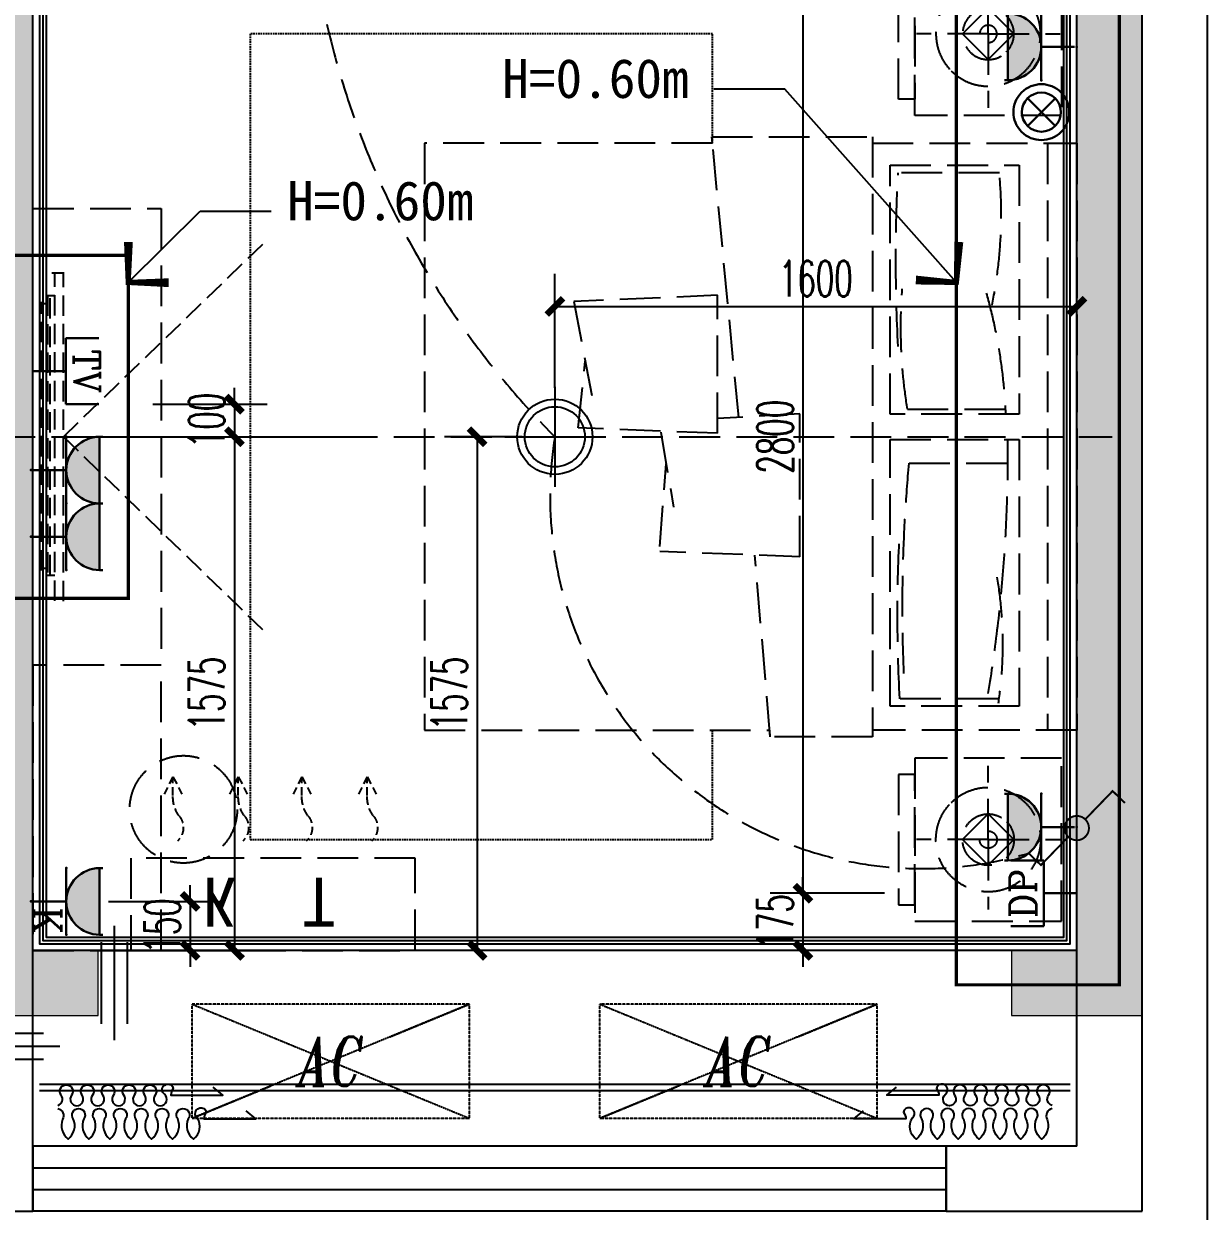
# Model space of a CAD drawing. Extents: x 184967 to 628822, y -100826 to 121332.
# Drawn here: x 402677 to 406306, y 34374 to 38015 of the extents above; entities that cross this region are included whole.
import ezdxf
from ezdxf.enums import TextEntityAlignment as Align

# ---------------------------------------------------------------- set-up
doc = ezdxf.new("R2010")
doc.units = 0
doc.header["$MEASUREMENT"] = 0
for name, pattern in [('__DASH', [0.35, 0.25, -0.1]), ('DASH', [0.35, 0.25, -0.1]), ('DASHED2', [0.375, 0.25, -0.125]), ('HIDDEN', [0.375, 0.25, -0.125])]:
    doc.linetypes.add(name, pattern=pattern)
for name, color, linetype in [('0-活动家具', 55, 'Continuous'), ('E-空调', 51, 'Continuous'), ('E02-灯具开关连线', 6, 'Continuous'), ('KT', 8, 'DASH'), ('T-灯具尺寸', 55, 'Continuous'), ('T01-窗帘', 250, 'Continuous'), ('T03-天花造型', 30, 'Continuous'), ('T05-天花灯具', 51, 'Continuous'), ('WALL', 145, 'Continuous'), ('WINDOW', 141, 'Continuous'), ('栏杆', 4, 'Continuous'), ('看线', 67, 'Continuous')]:
    doc.layers.add(name, color=color, linetype=linetype)
for name, color, linetype, lineweight in [('4#6#-col-2F~31F$0$COLU', 7, 'Continuous', 0), ('4#6#-col-2F~31F$0$COLU_HATCH', 251, 'Continuous', 0), ('E-插座', 60, 'Continuous', 30)]:
    doc.layers.add(name, color=color, linetype=linetype, lineweight=lineweight)
doc.styles.add('_TCH_LABEL', font='COMPLEX', dxfattribs={"bigfont": 'GBCBIG'})
doc.styles.add('ENGLISH', font='italict.shx')
doc.styles.get("Standard").update_dxf_attribs({"font": 'gbenor.shx', "bigfont": 'gbcbig.shx'})
doc.styles.add('尺寸标注', font='txt.shx', dxfattribs={"width": 0.6, "height": 110})
doc.styles.add('文字标注', font='')
doc.styles.get('文字标注').set_extended_font_data('SimSun')
doc.dimstyles.new('1-50', dxfattribs={"dimscale": 50, "dimtxt": 110, "dimasz": 1, "dimexe": 2, "dimexo": 2, "dimgap": 0.6, "dimtad": 1, "dimdec": 0, "dimrnd": 5, "dimtxsty": '尺寸标注', "dimblk": 'ARCHTICK', "dimcen": 2.5, "dimclrd": 251, "dimclre": 251, "dimclrt": 50, "dimadec": 0, "dimazin": 0, "dimtfac": 1, "dimtdec": 0, "dimtix": 1, "dimtmove": 2, "dimatfit": 3, "dimldrblk": 'DOT', "dimfxl": 1, "dimarcsym": 0})
doc.dimstyles.new('标注', dxfattribs={"dimtxt": 2.5, "dimasz": 1.5, "dimexe": 1.25, "dimexo": 0.625, "dimgap": 0, "dimtad": 1, "dimdsep": 46, "dimtxsty": 'Standard', "dimblk": 'z', "dimcen": 2.5, "dimadec": 0, "dimazin": 0, "dimtm": 1e-09, "dimtfac": 1, "dimtmove": 0, "dimatfit": 3, "dimldrblk": 'z', "dimfxl": 1, "dimarcsym": 0})

# ---------------------------------------------------------------- blocks, each defined once
blk = doc.blocks.new('*U924')
for p, q in [((16.70844027408748, 110.2408512766483), (16.70844165011658, 211.224677003936)), ((218.6760931046883, 211.2246742518778), (218.6760917286592, 110.2408485245901)), ((218.6760917286592, 110.2408485245901), (16.70844027408748, 110.2408512766483)), ((117.6922660013734, 110.2408499006192), (117.6922660013734, 9.45879005916504))]:
    blk.add_line(p, q)
at = {"style": '_TCH_LABEL', "flags": 8}
blk.add_attdef('TP', text='', height=80.78706058183002, rotation=359.9999992192744, dxfattribs=at).set_placement((117.6922673774025, 174.4781518041723), align=Align.MIDDLE_CENTER)
blk = doc.blocks.new('A$C25447542')
for p, q in [((63.63784464931814, 190.9134949857171), (190.9135018964662, 63.63783773857176)), ((190.9135018964662, 190.9134949857171), (63.63784464931814, 63.63783773857176))]:
    blk.add_line(p, q)
at = {"extrusion": (0, 0, -1)}
for major_axis, ratio, start_param, end_param in [((89.99748031943273, 89.99748031943273), 0.9999999999999596, 3.926990816987262, 10.21017612416685), ((62.9982362236019, 62.99823622360191), 0.9999999999999752, 3.926990816987254, 10.21017612416684)]:
    blk.add_ellipse((127.2756732728885, 127.2756663621444), major_axis=major_axis, ratio=ratio, start_param=start_param, end_param=end_param, dxfattribs=at)
at = {"text_generation_flag": 4, "flags": 9}
blk.add_attdef('A', (127.2756732728885, 127.2756663621444), '', height=0.005091026290433502, rotation=180, dxfattribs=at)
blk = doc.blocks.new('*U913')
h = blk.add_hatch(color=256)
edge = h.paths.add_edge_path()
edge.add_ellipse((117.692261023738, 211.010664521014), major_axis=(72.28993609263809, 72.2899360926381), ratio=0.9999999999998557, start_angle=134.9999999999959, end_angle=224.9996776147957)
edge.add_line((117.6916857887234, 108.7772564773466), (117.6928362587226, 108.7772564773466))
edge.add_ellipse((117.692261023738, 211.010664521014), major_axis=(72.28993609263809, 72.2899360926381), ratio=0.9999999999998557, start_angle=225.000322385196, end_angle=314.9999999999959)
edge.add_line((219.9256690690237, 211.010664521014), (15.45885297845223, 211.010664521014))
for p, q in [((15.45885297687346, 221.2340053252292), (15.45885297687346, 211.010664521014)), ((219.9256690706025, 221.2340053252292), (219.9256690706025, 211.010664521014)), ((219.9256690706025, 211.010664521014), (15.45885297687346, 211.010664521014)), ((15.45885297687346, 108.7772564773466), (219.9256690706025, 108.7772564773466)), ((117.692261023738, 108.7772564773466), (117.692261023738, 6.543848433653466))]:
    blk.add_line(p, q)
at = {"extrusion": (0, 0, -1)}
blk.add_ellipse((117.692261023738, 211.010664521014), major_axis=(72.28993609263809, 72.2899360926381), ratio=0.9999999999998557, start_param=0.7853981633975202, end_param=3.926990816987313, dxfattribs=at)
for p in [(15.45885297687346, 108.7772564773466), (219.9256690706025, 108.7772564773466), (117.692261023738, 0.0002235690571978921)]:
    blk.add_point(p)
at = {"style": '_TCH_LABEL', "text_generation_flag": 4}
blk.add_text('P', height=0.004089336318310933, dxfattribs=at).set_placement((117.6802636327775, 0.004073607324016848))
at = {"style": '_TCH_LABEL'}
blk.add_attdef('B', text='', height=84.06593068615378, dxfattribs=at).set_placement((174.5899560559046, 51.23559392852962), align=Align.MIDDLE)
blk = doc.blocks.new('_ArchTick')
at = {"color": 0, "linetype": 'ByBlock', "const_width": 0.4}
blk.add_lwpolyline([(-0.5, -0.5), (0.5, 0.5)], dxfattribs=at)
blk = doc.blocks.new('*D925')
at = {"layer": 'Defpoints', "color": 0, "transparency": 16777216}
for p in [(402705.5467530283, 36848.73281132014), (402705.5027593533, 36748.7328126659), (403323.1154041725, 36748.7328126659)]:
    blk.add_point(p, dxfattribs=at)
at = {"layer": 'E-插座', "color": 251, "lineweight": -2, "transparency": 16777216}
for p, q in [((403323.1154041725, 36848.73281132014), (403323.1154041725, 36898.73281132014)), ((403073.1154041725, 36848.73281132014), (403423.1154041725, 36848.73281132014)), ((403323.1154041725, 36848.73281132014), (403323.1154041725, 36748.7328126659)), ((403073.1154041725, 36748.7328126659), (403423.1154041725, 36748.7328126659)), ((403323.1154041725, 36748.7328126659), (403323.1154041725, 36698.7328126659))]:
    blk.add_line(p, q, dxfattribs=at)
at = {"layer": 'E-插座', "color": 251, "lineweight": -2, "transparency": 16777216, "xscale": 50, "yscale": 50, "zscale": 50}
for p, rotation in [((403323.1154041725, 36848.73281132014), 270), ((403323.1154041725, 36748.7328126659), 90)]:
    blk.add_blockref('_ArchTick', p, dxfattribs=dict(at, rotation=rotation))
at = {"layer": 'E-插座', "color": 50, "transparency": 16777216, "insert": (403238.1154041723, 36798.73281199291), "char_height": 110, "attachment_point": 5, "rotation": 90, "style": '尺寸标注'}
blk.add_mtext('100', dxfattribs=at)
blk = doc.blocks.new('_Dot')
at = {"color": 0, "linetype": 'ByBlock', "lineweight": -2}
blk.add_line((-0.5, 0), (-1, 0), dxfattribs=at)
at = {"color": 0, "linetype": 'ByBlock', "const_width": 0.5}
blk.add_lwpolyline([(-0.25, 0, 1), (0.25, 0, 1)], format="xyb", close=True, dxfattribs=at)
blk = doc.blocks.new('*D926')
at = {"layer": 'Defpoints', "color": 0, "transparency": 16777216}
for p in [(405905.5467530283, 38148.73281132014), (405066.0809935305, 35348.73281132014), (405905.5467530283, 35348.73281132014)]:
    blk.add_point(p, dxfattribs=at)
at = {"layer": 'E-插座', "color": 251, "lineweight": -2, "transparency": 16777216}
for p, q in [((405316.0809935305, 38148.73281132014), (404966.0809935305, 38148.73281132014)), ((405066.0809935305, 38148.73281132014), (405066.0809935305, 35348.73281132014)), ((405316.0809935305, 35348.73281132014), (404966.0809935305, 35348.73281132014))]:
    blk.add_line(p, q, dxfattribs=at)
at = {"layer": 'E-插座', "color": 251, "lineweight": -2, "transparency": 16777216, "xscale": 50, "yscale": 50, "zscale": 50}
for p, rotation in [((405066.0809935305, 38148.73281132014), 90), ((405066.0809935305, 35348.73281132014), 270)]:
    blk.add_blockref('_ArchTick', p, dxfattribs=dict(at, rotation=rotation))
at = {"layer": 'E-插座', "color": 50, "transparency": 16777216, "insert": (404981.0809935304, 36748.73281132002), "char_height": 110, "attachment_point": 5, "rotation": 90, "style": '尺寸标注'}
blk.add_mtext('2800', dxfattribs=at)
blk = doc.blocks.new('*D927')
at = {"layer": 'Defpoints', "color": 0, "transparency": 16777216}
for p in [(402705.5027593533, 36748.7328126659), (402705.5468539292, 35173.73280332836), (403323.1154041725, 35173.73280332836)]:
    blk.add_point(p, dxfattribs=at)
at = {"layer": 'E-插座', "color": 251, "lineweight": -2, "transparency": 16777216}
for p, q in [((403073.1154041725, 36748.7328126659), (403423.1154041725, 36748.7328126659)), ((403323.1154041725, 36748.7328126659), (403323.1154041725, 35173.73280332836)), ((403073.1154041725, 35173.73280332836), (403423.1154041725, 35173.73280332836))]:
    blk.add_line(p, q, dxfattribs=at)
at = {"layer": 'E-插座', "color": 251, "lineweight": -2, "transparency": 16777216, "xscale": 50, "yscale": 50, "zscale": 50}
for p, rotation in [((403323.1154041725, 36748.7328126659), 90), ((403323.1154041725, 35173.73280332836), 270)]:
    blk.add_blockref('_ArchTick', p, dxfattribs=dict(at, rotation=rotation))
at = {"layer": 'E-插座', "color": 50, "transparency": 16777216, "insert": (403238.1154041723, 35961.23280799701), "char_height": 110, "attachment_point": 5, "rotation": 90, "style": '尺寸标注'}
blk.add_mtext('1575', dxfattribs=at)
blk = doc.blocks.new('*D928')
at = {"layer": 'Defpoints', "color": 0, "transparency": 16777216}
for p in [(402705.5468539292, 35323.73280318124), (402705.5467422031, 35173.73280447218), (403187.161569091, 35173.73280447218)]:
    blk.add_point(p, dxfattribs=at)
at = {"layer": 'E-插座', "color": 251, "lineweight": -2, "transparency": 16777216}
for p, q in [((403187.161569091, 35323.73280318124), (403187.161569091, 35373.73280318124)), ((402937.161569091, 35323.73280318124), (403287.161569091, 35323.73280318124)), ((403187.161569091, 35323.73280318124), (403187.161569091, 35173.73280447218)), ((402937.161569091, 35173.73280447218), (403287.161569091, 35173.73280447218)), ((403187.161569091, 35173.73280447218), (403187.161569091, 35123.73280447218))]:
    blk.add_line(p, q, dxfattribs=at)
at = {"layer": 'E-插座', "color": 251, "lineweight": -2, "transparency": 16777216, "xscale": 50, "yscale": 50, "zscale": 50}
for p, rotation in [((403187.161569091, 35323.73280318124), 270), ((403187.161569091, 35173.73280447218), 90)]:
    blk.add_blockref('_ArchTick', p, dxfattribs=dict(at, rotation=rotation))
at = {"layer": 'E-插座', "color": 50, "transparency": 16777216, "insert": (403102.1615690909, 35248.73280382659), "char_height": 110, "attachment_point": 5, "rotation": 90, "style": '尺寸标注'}
blk.add_mtext('150', dxfattribs=at)
blk = doc.blocks.new('*D929')
at = {"layer": 'Defpoints', "color": 0, "transparency": 16777216}
for p in [(405905.5467530283, 35348.73281132014), (405066.0809935305, 35173.73280329925), (405905.5468538177, 35173.73280329925)]:
    blk.add_point(p, dxfattribs=at)
at = {"layer": 'E-插座', "color": 251, "lineweight": -2, "transparency": 16777216}
for p, q in [((405066.0809935305, 35348.73281132014), (405066.0809935305, 35398.73281132014)), ((405316.0809935305, 35348.73281132014), (404966.0809935305, 35348.73281132014)), ((405066.0809935305, 35348.73281132014), (405066.0809935305, 35173.73280329925)), ((405316.0809935305, 35173.73280329925), (404966.0809935305, 35173.73280329925)), ((405066.0809935305, 35173.73280329925), (405066.0809935305, 35123.73280329925))]:
    blk.add_line(p, q, dxfattribs=at)
at = {"layer": 'E-插座', "color": 251, "lineweight": -2, "transparency": 16777216, "xscale": 50, "yscale": 50, "zscale": 50}
for p, rotation in [((405066.0809935305, 35348.73281132014), 270), ((405066.0809935305, 35173.73280329925), 90)]:
    blk.add_blockref('_ArchTick', p, dxfattribs=dict(at, rotation=rotation))
at = {"layer": 'E-插座', "color": 50, "transparency": 16777216, "insert": (404981.0809935304, 35261.23280730958), "char_height": 110, "attachment_point": 5, "rotation": 90, "style": '尺寸标注'}
blk.add_mtext('175', dxfattribs=at)
blk = doc.blocks.new('z')
blk.add_line((0, 0), (-1, -1.0232e-12))
blk.add_lwpolyline([(-1.171243120491743, 1.173285600293843, 0.36, 0.21, 0), (0, 0, 0.21, 0.36, 0), (-1.17124312049778, -1.173285600307485, 0.36, 0.36, 0)], format="xyseb")
blk = doc.blocks.new('xidingdeng')
for p, q in [((0, 3.333333333332121), (0, -3.333333333332121)), ((-3.333333333321207, 0), (3.333333333335759, 0))]:
    blk.add_line(p, q)
blk.add_circle((0, 0), 2.499999999999503)
at = {"color": 8}
blk.add_circle((0, 0), 1.999999999999602, dxfattribs=at)
blk = doc.blocks.new('*D1002')
at = {"layer": 'Defpoints', "color": 0, "linetype": 'ByBlock', "transparency": 16777216}
for p in [(404305.5467513484, 36748.73282611994), (404067.0000000005, 35173.73281811575), (404305.5468538735, 35173.73281811575)]:
    blk.add_point(p, dxfattribs=at)
at = {"layer": 'T-灯具尺寸', "color": 251, "lineweight": -2, "transparency": 16777216}
for p, q in [((404205.5467513484, 36748.73282611994), (403967.0000000005, 36748.73282611994)), ((404067.0000000005, 36748.73282611994), (404067.0000000005, 35173.73281811575)), ((404205.5468538735, 35173.73281811575), (403967.0000000005, 35173.73281811575))]:
    blk.add_line(p, q, dxfattribs=at)
at = {"layer": 'T-灯具尺寸', "color": 251, "linetype": 'ByBlock', "lineweight": -2, "transparency": 16777216, "xscale": 50, "yscale": 50, "zscale": 50}
for p, rotation in [((404067.0000000005, 36748.73282611994), 90), ((404067.0000000005, 35173.73281811575), 270)]:
    blk.add_blockref('_ArchTick', p, dxfattribs=dict(at, rotation=rotation))
at = {"layer": 'T-灯具尺寸', "color": 50, "linetype": 'ByBlock', "transparency": 16777216, "insert": (403982.0000000003, 35961.23282211772), "char_height": 110, "attachment_point": 5, "rotation": 90, "style": '尺寸标注'}
blk.add_mtext('1575', dxfattribs=at)
blk = doc.blocks.new('*D1003')
at = {"layer": 'Defpoints', "color": 0, "linetype": 'ByBlock', "transparency": 16777216}
for p in [(405905.5467530281, 37148.50001480195), (404305.5467513481, 36748.73282611992), (405905.5467530281, 36748.73282611992)]:
    blk.add_point(p, dxfattribs=at)
at = {"layer": 'T-灯具尺寸', "color": 251, "lineweight": -2, "transparency": 16777216}
for p, q in [((404305.5467513481, 36898.50001480195), (404305.5467513481, 37248.50001480195)), ((405905.5467530281, 36898.50001480195), (405905.5467530281, 37248.50001480195)), ((404305.5467513481, 37148.50001480195), (405905.5467530281, 37148.50001480195))]:
    blk.add_line(p, q, dxfattribs=at)
at = {"layer": 'T-灯具尺寸', "color": 251, "linetype": 'ByBlock', "lineweight": -2, "transparency": 16777216, "xscale": 50, "yscale": 50, "zscale": 50, "rotation": 180}
blk.add_blockref('_ArchTick', (404305.5467513481, 37148.50001480195), dxfattribs=at)
at = {"layer": 'T-灯具尺寸', "color": 251, "linetype": 'ByBlock', "lineweight": -2, "transparency": 16777216, "xscale": 50, "yscale": 50, "zscale": 50}
blk.add_blockref('_ArchTick', (405905.5467530281, 37148.50001480195), dxfattribs=at)
at = {"layer": 'T-灯具尺寸', "color": 50, "linetype": 'ByBlock', "transparency": 16777216, "insert": (405105.5467521881, 37233.50001480195), "char_height": 110, "attachment_point": 5, "style": '尺寸标注'}
blk.add_mtext('1600', dxfattribs=at)
blk = doc.blocks.new('*U1032')
h = blk.add_hatch(color=256)
edge = h.paths.add_edge_path()
edge.add_arc((1.893146097200626e-09, 1.594690188715465e-10), 62.10000000139564, 277.7801141930258, 322.780114192908, ccw=False)
edge.add_arc((2.025406582504623e-09, 3.335902521108352e-10), 62.10000000149572, 232.7801141928878, 277.7801141928833, ccw=False)
edge.add_arc((1.919598177152962e-09, 1.94293242996072e-10), 62.1000000013083, 187.7801141928693, 232.7801141928881, ccw=False)
edge.add_arc((1.876276261434341e-09, 1.351334083626938e-10), 62.10000000121783, 142.7801141928075, 187.7801141928265, ccw=False)
edge.add_arc((1.972502337057634e-09, 2.639416912451243e-10), 62.10000000122108, 97.7801141928835, 142.7801141929484, ccw=False)
edge.add_arc((1.849824181482005e-09, 1.003091842381676e-10), 62.10000000138753, 412.78011419272667, 457.7801141927552, ccw=False)
edge.add_arc((2.087893072137665e-09, 4.137274265922202e-10), 62.10000000108983, 367.780114192727, 412.78011419272707, ccw=False)
edge.add_arc((1.655631991361503e-09, 2.316632865753722e-10), 62.1000000015266, 322.7801141929885, 367.78011419288316, ccw=False)
at = {"const_width": 9.936000000213985}
for points in [[(-8.406582733720866, 61.52836229656781), (-35.66610994524174, 261.04273329162), (51.34813448534288, 272.9314366065793)], [(8.406582733623027, -61.52836229683269), (35.66610994496182, -261.0427332917482), (-51.34813448544979, -272.9314366068581)]]:
    blk.add_lwpolyline(points, dxfattribs=at)
blk.add_lwpolyline([(49.45147387275293, -37.56277055794835, -0.1989123673796352), (8.406582733626637, -61.52836229683221, -0.1989123673796269), (-37.56277055783355, -49.45147387290797, -0.1989123673796338), (-61.52836229664108, -8.406582733749227, -0.1989123673796519), (-49.45147387289983, 37.56277055761251, -0.1989123673796731), (-8.406582733720866, 61.52836229656781, -0.1989123673796564), (37.56277055773151, 49.45147387263336, -0.1989123673796721), (61.52836229653572, 8.406582733472296, -0.198912367379654)], format="xyb", close=True, dxfattribs=at)
blk = doc.blocks.new('A$C66E365A4')
at = {"layer": '栏杆'}
for p, q in [((0, 0), (0, -350)), ((-40, -50), (-40, -300)), ((40, -50), (40, -300))]:
    blk.add_line(p, q, dxfattribs=at)
blk = doc.blocks.new('awrtt')
at = {"layer": 'KT', "linetype": 'DASH'}
for p, q in [((195123.3395661743, -20712.86994888837), (194273.3395661745, -20712.86994888837)), ((194273.3395661743, -20712.86994888837), (194516.1967090313, -20812.86994888837)), ((195123.3395661743, -20712.86994888837), (194273.3395661745, -21062.86994888837)), ((194273.3395661745, -21062.86994888837), (194273.3395661745, -20712.86994888837)), ((194273.3395661745, -20712.86994888837), (195123.3395661743, -21062.86994888837)), ((194880.482423317, -20812.86994888837), (195123.3395661743, -20712.86994888837)), ((195123.3395661743, -21062.86994888837), (195123.3395661743, -20712.86994888837)), ((195123.3395661743, -21062.86994888837), (195123.3395661743, -20712.86994888837)), ((194273.3395661743, -21062.86994888837), (194516.1967090313, -20962.86994888837)), ((194880.482423317, -20962.86994888837), (195123.3395661743, -21062.86994888837)), ((194273.3395661745, -21062.86994888837), (195123.3395661743, -21062.86994888837))]:
    blk.add_line(p, q, dxfattribs=at)
at = {"layer": 'KT', "linetype": 'DASH', "style": 'ENGLISH', "width": 0.75}
blk.add_text('AC', height=150, dxfattribs=at).set_placement((194698.3395661743, -20887.86994888837), align=Align.MIDDLE_CENTER)
blk = doc.blocks.new('$WINLIB2D$00000001')
at = {"color": 0}
for points in [[(-0.4999999999999964, 0.5000000000000142), (-0.4999999999999964, -0.4999999999999858)], [(-0.4999999999999964, 0.5000000000000142), (0.5000000000000036, 0.5000000000000142)], [(0.5000000000000036, -0.4999999999999858), (0.5000000000000036, 0.5000000000000142)], [(0.5000000000000036, 0.1666666666666714), (-0.4999999999999964, 0.1666666666666714)], [(0.5000000000000036, -0.1666666666666572), (-0.4999999999999964, -0.1666666666666572)], [(-0.4999999999999964, -0.4999999999999858), (0.5000000000000036, -0.4999999999999858)]]:
    blk.add_lwpolyline(points, dxfattribs=at)
blk = doc.blocks.new('1800床')
at = {"color": 250, "linetype": 'DASH', "ltscale": 500}
for p, q in [((1601699.023498423, -1552105.778183183), (1599899.023498423, -1552105.778183183)), ((1599973.172093633, -1552192.296154067), (1599973.172093633, -1552587.833782835)), ((1600790.69496429, -1552192.296154067), (1599973.172093633, -1552192.296154068)), ((1600790.69496429, -1552587.833782835), (1600790.69496429, -1552192.296154067)), ((1600867.869944532, -1552192.296154068), (1600867.869944532, -1552587.833782835)), ((1601632.16712784, -1552192.296154068), (1600867.869944532, -1552192.296154068)), ((1601632.167127841, -1552587.833782835), (1601632.16712784, -1552192.296154068)), ((1600717.898932863, -1552529.731027109), (1600717.898932863, -1552228.593398341)), ((1600884.037264641, -1552534.875753892), (1600884.037264641, -1552233.738125124)), ((1599995.606000957, -1552257.112203256), (1599995.606000957, -1552558.249832024)), ((1601608.575628846, -1552252.935998944), (1601608.575628846, -1552563.394558807)), ((1599973.172093633, -1552587.833782835), (1600790.69496429, -1552587.833782835)), ((1600867.869944532, -1552587.833782835), (1601632.167127841, -1552587.833782835)), ((1600431.229438495, -1552864.690195811), (1600447.317318365, -1553294.110651535)), ((1600431.229438495, -1552864.690195811), (1600869.341207649, -1552864.690195811)), ((1600869.341207649, -1552864.690195811), (1600854.870709494, -1553116.781820645)), ((1600809.940505482, -1553116.781820645), (1600826.028385352, -1553544.663438799)), ((1600809.940505482, -1553116.781820645), (1601232.8356314, -1553116.781820645)), ((1601232.8356314, -1553116.781820645), (1601213.635631399, -1553557.463438799)), ((1600813.155130689, -1553291.178022982), (1600583.176342105, -1553251.710651536)), ((1600462.317318365, -1553294.110651535), (1600716.37980954, -1553274.570110704)), ((1600826.028385352, -1553544.663438799), (1601030.816255014, -1553522.472537166)), ((1601213.635631399, -1553557.463438799), (1600925.228385352, -1553502.263438799))]:
    blk.add_line(p, q, dxfattribs=at)
at = {"linetype": 'DASH', "ltscale": 500}
for points in [[(1601699.023498423, -1552642.246682269), (1601699.023498423, -1552015.778183228), (1599899.023498423, -1552015.778183228), (1599899.023498423, -1552642.246682269)], [(1601699.040905603, -1553132.801780339), (1601719.023498423, -1553134.724663985), (1601719.023498423, -1552642.246682269), (1599879.023498423, -1552642.246682269), (1599879.023498423, -1552955.244632602)], [(1599879.023498423, -1552955.244632601), (1599899.097818458, -1552956.954584058)], [(1601699.023498423, -1553132.982675633), (1601699.023498423, -1554015.778183126), (1599899.023498423, -1554015.778183126), (1599899.023498423, -1552957.827079096)]]:
    blk.add_lwpolyline(points, dxfattribs=at)
at = {"color": 250, "linetype": 'DASH', "ltscale": 500}
for points in [[(1599879.023498423, -1552955.244632601), (1600436.400707712, -1553002.722602931)], [(1600858.59347422, -1553051.927259414), (1601700.920768178, -1553132.982675633)]]:
    blk.add_lwpolyline(points, dxfattribs=at)
for centre, major_axis, ratio, start_param, end_param in [((1600160.462824428, -1553779.60434945), (14.30752891957058, 1536.376261962341), 0.8858625188543753, -0.1430410313598309, 0.1430410313608654), ((1600486.531051473, -1553758.644732962), (2603.026907746707, 228.024635260507), 0.5815163843962807, 1.402934319069131, 1.702967724295704), ((1600834.47028954, -1553639.209317607), (-1481.144356325135, 228.78678593706), 0.9367697489222372, 4.581762006279261, 4.83377155228928), ((1601307.400365208, -1554639.973512351), (-395.1622789138978, -2373.448567451605), 0.7465130552870529, 3.202725770395539, 3.418736498035408), ((1600325.820254172, -1549706.366101999), (3702.328626776002, 90.8998773508385), 0.7676498171989076, 4.625153549654464, 4.799624411114647), ((1601111.326807528, -1551546.420828711), (-1263.393610686159, 54.22322188837312), 0.7971982754177469, 1.424215817619533, 1.717376835970119), ((1600253.283050389, -1550454.147580828), (-3196.372631930398, 1.350458080431607e-10), 0.660427655288434, 1.490093292506157, 1.651499361083764), ((1601342.27536367, -1547879.154930267), (4922.153669271906, 2.826039064734196e-08), 0.9530605046653298, 4.658260164711842, 4.766517796046404)]:
    blk.add_ellipse(centre, major_axis=major_axis, ratio=ratio, start_param=start_param, end_param=end_param, dxfattribs=at)
blk = doc.blocks.new('CTG')
at = {"color": 250, "linetype": 'DASH', "ltscale": 500}
for p, q in [((1599599.023498422, -1552240.778433566), (1599599.023498422, -1552020.182231938)), ((1599599.023498422, -1552162.066947831), (1599520.312012688, -1552240.778433566)), ((1599677.734984157, -1552240.778433566), (1599599.023498422, -1552162.066947831)), ((1599599.023498422, -1552240.778433566), (1599372.339264558, -1552240.778433566)), ((1599520.312012688, -1552240.778433566), (1599599.023498422, -1552319.489919301)), ((1599599.023498422, -1552240.778433566), (1599599.023498422, -1552460.658134645)), ((1599599.023498422, -1552319.489919301), (1599677.734984157, -1552240.778433566)), ((1599599.023498422, -1552240.778433566), (1599812.997915814, -1552240.778433566))]:
    blk.add_line(p, q, dxfattribs=at)
at = {"linetype": 'DASH', "ltscale": 500}
for points in [[(1599849.023498422, -1552465.778433566), (1599849.023498422, -1552015.778433566), (1599349.023498422, -1552015.778433566), (1599349.023498422, -1552465.778433566)], [(1599399.023498422, -1552465.778433566), (1599399.023498422, -1552515.778433566), (1599799.023498422, -1552515.778433566), (1599799.023498422, -1552465.778433566)]]:
    blk.add_lwpolyline(points, close=True, dxfattribs=at)
at = {"color": 250, "linetype": 'DASH', "ltscale": 500}
for major_axis, ratio, start_param, end_param in [((-113.3701593211881, -113.3701593211881), 0.9999999999993581, 3.141592653589664, 9.424777960769251), ((-55.65742532045987, 55.65742532045989), 0.9999999999969932, 4.71238898038482, 10.99557428756441), ((-26.4394873578456, -1.388866266762292), 0.9999999999757856, 4.701327179111829, 10.98451248629141)]:
    blk.add_ellipse((1599599.023498422, -1552240.778433566), major_axis=major_axis, ratio=ratio, start_param=start_param, end_param=end_param, dxfattribs=at)
blk = doc.blocks.new('A$C7A975EA9')
at = {"color": 250, "linetype": '__DASH', "ltscale": 250}
for p, q in [((1073.491103162317, 734.8355941306511), (447.793263396007, 1340.968575337948)), ((1114.20459956727, 1159.674209370023), (1114.20459956727, 301.5443380505093)), ((1122.27080601549, 301.5443380505093), (1122.27080601549, 1159.674209370023)), ((1073.491103162317, 734.8355941306511), (223.3528790518142, 734.8355941306511)), ((1073.491103162317, 734.8355941306511), (447.793263396007, 129.9443396073225))]:
    blk.add_line(p, q, dxfattribs=at)
at = {"linetype": '__DASH', "ltscale": 250}
for p, q in [((1073.491103162333, 1238.767427684023), (1073.491103162302, 230.9037605772788)), ((1065.482377298358, 1232.309274034765), (1109.081524388703, 1232.309274034765)), ((1100.07695503499, 1238.032301218844), (1100.076955034961, 230.9037605772788)), ((1126.565578411275, 1159.674209370023), (1100.07695503499, 1159.674209370023)), ((1122.27080601549, 1139.082809481723), (1147.506634860661, 1139.082809481723)), ((1141.873573352437, 1144.896684701436), (1141.873573352443, 320.9635900520606)), ((1128.183744966156, 301.5443380505093), (1100.076955034961, 301.5443380505093)), ((1122.27080601549, 327.377159283047), (1146.41705636738, 327.377159283047)), ((1070.892864838349, 233.5510007187328), (1109.081524388703, 233.5510007187328))]:
    blk.add_line(p, q, dxfattribs=at)
blk = doc.blocks.new('A$C0EE42455')
at = {"color": 251, "linetype": 'HIDDEN', "ltscale": 100}
for p, q in [((147.264191789669, 652.0607627186691), (120.0874453488796, 598.309093523625)), ((147.264191789669, 652.0607627186691), (174.4409382091835, 598.3090935127984)), ((147.2641917782603, 594.7098103198805), (147.264191789669, 652.0607627186691)), ((347.5784628326364, 652.060762678826), (320.4017163918761, 598.3090934837819)), ((347.5784628212277, 594.7098102800373), (347.5784628326364, 652.060762678826)), ((347.5784628326364, 652.060762678826), (374.7552092521801, 598.3090934729553)), ((542.4852946383471, 652.0607626400597), (515.3085481975577, 598.3090934450156)), ((542.4852946269384, 594.709810241271), (542.4852946383471, 652.0607626400597)), ((542.4852946383471, 652.0607626400597), (569.6620410578616, 598.309093434189)), ((742.75074962707, 652.0607626002165), (715.5740031862806, 598.3090934051725)), ((742.7507496156613, 594.7098102014279), (742.75074962707, 652.0607626002165)), ((742.75074962707, 652.0607626002165), (769.9274960465846, 598.3090933943749))]:
    blk.add_line(p, q, dxfattribs=at)
at = {"linetype": 'DASH', "ltscale": 500}
blk.add_lwpolyline([(1.253149821422994e-05, 402.4567850621825), (872.0000125314982, 402.4567848887527), (872.0000124753278, 119.4567848887527), (1.247521140612662e-05, 119.4567850621825)], close=True, dxfattribs=at)
at = {"color": 251, "linetype": 'HIDDEN', "ltscale": 100}
for centre, radius, start, end in [((48.10442365001654, 590.0937517051352), 99.26715273634173, 324.4056122866276, 2.665293403535049), ((248.4186946930131, 590.0937516652921), 99.26715273634173, 324.4056122866276, 2.665293403535049), ((443.3255264986947, 590.0937516265258), 99.26715273634173, 324.4056122866276, 2.665293403535049), ((643.5909814873012, 590.0937515866826), 99.26715273634173, 324.4056122866276, 2.665293403535049), ((172.4955961538071, 495.9700320264092), 56.81734646199575, 140.2307047756092, 227.1069044172098), ((372.809867196891, 495.970031986566), 56.81734646199575, 140.2307047756092, 227.1069044172098), ((567.7166990024853, 495.9700319477997), 56.81734646199575, 140.2307047756092, 227.1069044172098), ((767.9821539912082, 495.9700319079566), 56.81734646199575, 140.2307047756092, 227.1069044172098)]:
    blk.add_arc(centre, radius, start, end, dxfattribs=at)
at = {"color": 251, "ltscale": 200, "insert": (652.2638040411111, 192.0861962859344), "char_height": 150, "attachment_point": 1, "rotation": 179.99999998860406, "style": '文字标注'}
blk.add_mtext('K  T', dxfattribs=at)

msp = doc.modelspace()

# ---------------------------------------------------------------- hatches: boundary and pattern name
at = {"layer": '4#6#-col-2F~31F$0$COLU_HATCH'}
for points in [[(405905.5467367859, 34973.73280372279), (406105.5467368175, 34973.73280372279), (406105.5467367947, 40973.73280304478), (405905.5467367314, 40973.73280304385), (405905.5467367458, 35173.73280444968), (405705.5468457254, 35173.73280372279), (405705.5468457254, 34973.73280372279)], [(402905.5468457743, 34973.73280398949), (402905.5468457743, 35173.73280306248), (402705.5467503254, 35173.73280318122), (402705.5467373768, 35173.73280318285), (402705.5467496241, 39073.73280314839), (402705.5467368604, 39073.73280314839), (402705.5467496018, 39273.73280310625), (402505.546764862, 39273.73280263966), (402505.5467520963, 39073.73280268459), (402505.5467367123, 39073.73280309438), (402505.5467366927, 35973.73280448577), (402005.5467369609, 35973.73280451674), (402005.5467369577, 35773.73280448274), (402505.5467366927, 35773.73280448461), (402505.5467366927, 34973.73280372185)]]:
    msp.add_hatch(color=252, dxfattribs=at).paths.add_polyline_path(points)

# ---------------------------------------------------------------- linework, layer by layer
at = {"layer": '0-活动家具', "color": 250, "linetype": '__DASH', "ltscale": 500}
msp.add_line((402586.8620230609, 36748.73281132012), (406014.1412972293, 36748.73281132012), dxfattribs=at)
at = {"layer": '0-活动家具', "color": 250, "linetype": 'DASHED2', "ltscale": 20}
msp.add_lwpolyline([(404788.2982616329, 37648.73281131905), (404788.2982616329, 37984.1068308096), (403371.1349794334, 37984.1068308096), (403371.1349794334, 35513.35879182896), (404788.2982616329, 35513.35879182896), (404788.2982616329, 35848.73281131907)], dxfattribs=at)
at = {"layer": '0-活动家具', "linetype": '__DASH', "ltscale": 500}
for points in [[(403098.6631242607, 36048.73280447203), (402705.5027593565, 36048.73280447203), (402705.5027593496, 37448.73282085975), (403098.6631242539, 37448.73282085975)], [(403098.6631242539, 36048.73280447203), (402705.5027593634, 36048.73280447203), (402705.5467422029, 35173.73280447217), (403098.7071070934, 35173.73280447217)]]:
    msp.add_lwpolyline(points, close=True, dxfattribs=at)
msp.add_circle((403166.7927275457, 35606.1721757459), 164.7203467758955, dxfattribs=at)
at = {"layer": '4#6#-col-2F~31F$0$COLU', "color": 6}
for points in [[(405905.5467367859, 34973.73280372279), (406105.5467368175, 34973.73280372279), (406105.5467367947, 40973.73280304478), (405905.5467367314, 40973.73280304385), (405905.5467367458, 35173.73280444968), (405705.5468457254, 35173.73280372279), (405705.5468457254, 34973.73280372279), (405905.5467367458, 34973.73280372279)], [(402705.5467496688, 35173.73280318122), (402705.5467496688, 35273.73280447599), (402705.5467367197, 35273.73280447762), (402705.5467496241, 39073.73280314839), (402705.5467368604, 39073.73280314839), (402705.5467496134, 39273.73280310625), (402505.546764862, 39273.73280263966), (402505.5467520963, 39073.73280268459), (402505.5467367123, 39073.73280309438), (402505.5467366927, 35973.73280448577), (402005.5467369609, 35973.73280451674), (402005.5467369577, 35773.73280448274), (402505.5467366927, 35773.73280448461), (402505.5467366927, 34973.73280372185), (402705.5467367188, 34973.73280449462), (402905.5468457743, 34973.73280449644), (402905.5468457743, 35173.73280449644), (402705.5467496688, 35173.73280318122)], [(402705.5467367188, 34973.73280449462), (402705.5467496688, 34973.73280447599)]]:
    msp.add_lwpolyline(points, dxfattribs=at)
at = {"layer": 'E-插座', "linetype": '__DASH', "ltscale": 250, "const_width": 10}
for points in [[(405536.5, 38291.5), (406036, 38291.5), (406036, 35068), (405536.5, 35068)], [(402997.5, 37305.5), (402628.5, 37305.5), (402628.5, 36253), (402997.5, 36253)]]:
    msp.add_lwpolyline(points, close=True, dxfattribs=at)
at = {"layer": 'E02-灯具开关连线', "color": 6, "linetype": 'DASH', "ltscale": 500}
for centre, radius, start, end in [((406180.6418808606, 38610.97542184094), 2642.712496714146, 155.1041306701613, 224.8029636621822), ((405432.1172143926, 36565.66168764888), 1141.348342578214, 170.7699448592141, 286.5776944422589)]:
    msp.add_arc(centre, radius, start, end, dxfattribs=at)
at = {"layer": 'T01-窗帘', "flags": 128}
for points in [[(402781.2332389458, 34698.16668753841, 0.5290811112533799), (402791.9423074027, 34729.45414572774, -0.6180339887498753), (402807.9423074027, 34761.45414572774, -0.618033988749944), (402823.9423074027, 34729.45414572774, 0.6180339887498556), (402839.9423074027, 34697.45414572774, 0.6180339887498851), (402855.9423074027, 34729.45414572774, -0.6180339887499096), (402871.9423074027, 34761.45414572774, -0.6180339887499096), (402887.9423074027, 34729.45414572774, 0.6180339887498851), (402903.9423074027, 34697.45414572774, 0.6180339887498556), (402919.9423074027, 34729.45414572774, -0.618033988749944), (402935.9423074027, 34761.45414572774, -0.6180339887498753), (402951.9423074027, 34729.45414572774, 0.6180339887498753), (402967.9423074027, 34697.45414572774, 0.618033988749944), (402983.9423074027, 34729.45414572774, -0.6180339887498556), (402999.9423074027, 34761.45414572774, -0.6180339887498851), (403015.9423074027, 34729.45414572774, 0.6180339887499096), (403031.9423074027, 34697.45414572774, 0.6180339887499096), (403047.9423074027, 34729.45414572774, -0.6180339887498851), (403063.9423074027, 34761.45414572774, -0.6180339887498556), (403079.9423074027, 34729.45414572774, 0.6180339887499329), (403095.9423074027, 34697.45414572774, 0.7081051464732904), (403108.2522715256, 34732.41994777732, -0.9220280908821956), (403127.9423074027, 34761.45414572774, -0.2392173039794941), (403135.3787293668, 34750.25959765533, 0.1402432816398465), (403127.9423074027, 34729.45414572774), (403287.9423074027, 34729.45414572774), (403257.9423074027, 34754.45414572774)], [(405829.8604688007, 34698.16668753841, -0.5290811112533799), (405819.1514003438, 34729.45414572774, 0.6180339887498753), (405803.1514003438, 34761.45414572774, 0.618033988749944), (405787.1514003438, 34729.45414572774, -0.6180339887498556), (405771.1514003438, 34697.45414572774, -0.6180339887498851), (405755.1514003438, 34729.45414572774, 0.6180339887499096), (405739.1514003438, 34761.45414572774, 0.6180339887499096), (405723.1514003438, 34729.45414572774, -0.6180339887498851), (405707.1514003438, 34697.45414572774, -0.6180339887498556), (405691.1514003438, 34729.45414572774, 0.618033988749944), (405675.1514003438, 34761.45414572774, 0.6180339887498753), (405659.1514003438, 34729.45414572774, -0.6180339887498753), (405643.1514003438, 34697.45414572774, -0.618033988749944), (405627.1514003438, 34729.45414572774, 0.6180339887498556), (405611.1514003438, 34761.45414572774, 0.6180339887498851), (405595.1514003438, 34729.45414572774, -0.6180339887499096), (405579.1514003438, 34697.45414572774, -0.6180339887499096), (405563.1514003438, 34729.45414572774, 0.6180339887498851), (405547.1514003438, 34761.45414572774, 0.6180339887498556), (405531.1514003438, 34729.45414572774, -0.6180339887499329), (405515.1514003438, 34697.45414572774, -0.7081051464732904), (405502.8414362209, 34732.41994777732, 0.9220280908821956), (405483.1514003438, 34761.45414572774, 0.2392173039794941), (405475.7149783797, 34750.25959765533, -0.1402432816398465), (405483.1514003438, 34729.45414572774), (405323.1514003438, 34729.45414572774), (405353.1514003438, 34754.45414572774)], [(402781.2332389458, 34688.85552627878, -0.5087252171877531), (402796.0533456575, 34654.84309198646, 0.3210045158943411), (402813.2332389458, 34594.85552627878, 0.3453229292466012), (402829.2332389458, 34656.85552627878, -0.6180339887498851), (402845.2332389458, 34688.85552627878, -0.6180339887498556), (402861.2332389458, 34656.85552627878, 0.3453229292466205), (402877.2332389458, 34594.85552627878, 0.3453229292465821), (402893.2332389458, 34656.85552627878, -0.6180339887498753), (402909.2332389458, 34688.85552627878, -0.618033988749944), (402925.2332389458, 34656.85552627878, 0.3453229292465711), (402941.2332389458, 34594.85552627878, 0.3453229292465876), (402957.2332389458, 34656.85552627878, -0.6180339887499096), (402973.2332389458, 34688.85552627878, -0.6180339887499096), (402989.2332389458, 34656.85552627878, 0.3453229292465876), (403005.2332389458, 34594.85552627878, 0.3453229292465711), (403021.2332389458, 34656.85552627878, -0.618033988749944), (403037.2332389458, 34688.85552627878, -0.6180339887498753), (403053.2332389458, 34656.85552627878, 0.3453229292465821), (403069.2332389458, 34594.85552627878, 0.3453229292466205), (403085.2332389458, 34656.85552627878, -0.6180339887498556), (403101.2332389458, 34688.85552627878, -0.6180339887498851), (403117.2332389458, 34656.85552627878, 0.3453229292466012), (403133.2332389458, 34594.85552627878, 0.3453229292466012), (403149.2332389458, 34656.85552627878, -0.6180339887498851), (403165.2332389458, 34688.85552627878, -0.6180339887498556), (403181.2332389458, 34656.85552627878, 0.3453229292466143), (403197.2332389458, 34594.85552627878, 0.396980397573375), (403209.5432030688, 34659.82132832837, -0.9220280908821956), (403229.2332389458, 34688.85552627878, -0.2392173039794941), (403236.6696609099, 34677.66097820638, 0.1402432816398465), (403229.2332389458, 34656.85552627878), (403389.2332389458, 34656.85552627878), (403359.2332389458, 34681.85552627878)], [(405829.8604688007, 34688.85552627878, 0.5087252171877531), (405815.040362089, 34654.84309198646, -0.3210045158943411), (405797.8604688007, 34594.85552627878, -0.3453229292466012), (405781.8604688007, 34656.85552627878, 0.6180339887498851), (405765.8604688007, 34688.85552627878, 0.6180339887498556), (405749.8604688007, 34656.85552627878, -0.3453229292466205), (405733.8604688007, 34594.85552627878, -0.3453229292465821), (405717.8604688007, 34656.85552627878, 0.6180339887498753), (405701.8604688007, 34688.85552627878, 0.618033988749944), (405685.8604688007, 34656.85552627878, -0.3453229292465711), (405669.8604688007, 34594.85552627878, -0.3453229292465876), (405653.8604688007, 34656.85552627878, 0.6180339887499096), (405637.8604688007, 34688.85552627878, 0.6180339887499096), (405621.8604688007, 34656.85552627878, -0.3453229292465876), (405605.8604688007, 34594.85552627878, -0.3453229292465711), (405589.8604688007, 34656.85552627878, 0.618033988749944), (405573.8604688007, 34688.85552627878, 0.6180339887498753), (405557.8604688007, 34656.85552627878, -0.3453229292465821), (405541.8604688007, 34594.85552627878, -0.3453229292466205), (405525.8604688007, 34656.85552627878, 0.6180339887498556), (405509.8604688007, 34688.85552627878, 0.6180339887498851), (405493.8604688007, 34656.85552627878, -0.3453229292466012), (405477.8604688007, 34594.85552627878, -0.3453229292466012), (405461.8604688007, 34656.85552627878, 0.6180339887498851), (405445.8604688007, 34688.85552627878, 0.6180339887498556), (405429.8604688007, 34656.85552627878, -0.3453229292466143), (405413.8604688007, 34594.85552627878, -0.396980397573375), (405401.5505046776, 34659.82132832837, 0.9220280908821956), (405381.8604688007, 34688.85552627878, 0.2392173039794941), (405374.4240468366, 34677.66097820638, -0.1402432816398465), (405381.8604688007, 34656.85552627878), (405221.8604688007, 34656.85552627878), (405251.8604688007, 34681.85552627878)]]:
    msp.add_lwpolyline(points, format="xyb", dxfattribs=at)
at = {"layer": 'T03-天花造型', "color": 55, "linetype": 'ByBlock'}
for p, q in [((402725.546736852, 34763.7328341956), (405885.546736852, 34763.7328341956)), ((402725.546736852, 34743.7328341956), (405885.546736852, 34743.73283419559))]:
    msp.add_line(p, q, dxfattribs=at)
for points in [[(405885.546736852, 39853.73284893166), (402725.5467334927, 39853.73284893166), (402725.5467334927, 35193.73283278511), (405885.546736852, 35193.73283278511)], [(405865.546736852, 39833.73284893166), (402745.5467334927, 39833.73284893166), (402745.5467334927, 35213.73283278511), (405865.546736852, 35213.73283278511)]]:
    msp.add_lwpolyline(points, close=True, dxfattribs=at)
at = {"layer": 'T03-天花造型', "color": 8, "linetype": 'ByBlock'}
msp.add_lwpolyline([(405875.546736852, 39843.73284893166), (402735.5467334927, 39843.73284893166), (402735.5467334927, 35203.73283278511), (405875.546736852, 35203.73283278511)], close=True, dxfattribs=at)
at = {"layer": 'WALL'}
for p, q in [((402705.5467530281, 35873.73281932776), (402705.5467530281, 39873.73281932776)), ((405905.5467530281, 34573.73281932776), (405905.5467530281, 39873.73281932776)), ((406105.5467530281, 34373.73281932776), (406105.5467530281, 39873.73281932776)), ((402705.5467530281, 34573.73281932776), (402705.5467530281, 35873.73281932776)), ((402705.5467530246, 34373.73281932776), (402705.5467530246, 34573.73281932776)), ((405905.5467530281, 34573.73281932776), (405505.5467530246, 34573.73281932776)), ((405505.5467530246, 34573.73281932776), (405505.5467530246, 34373.73281932776)), ((405905.5468539812, 34573.73280329551), (405505.5468539679, 34573.7328033025)), ((402505.5467530281, 34373.73281932776), (402705.5467530246, 34373.73281932776)), ((405505.5467530246, 34373.73281932776), (406105.5467530281, 34373.73281932776))]:
    msp.add_line(p, q, dxfattribs=at)
at = {"layer": 'WINDOW'}
msp.add_lwpolyline([(405905.5468538175, 35173.73280329924), (402705.546853929, 35173.73280332834)], dxfattribs=at)
at = {"layer": '看线'}
msp.add_lwpolyline([(406305.5469573952, 40873.73278727048), (406305.5469573952, 34373.73278726605), (406305.5469573952, 34173.73278726605), (402905.5469573952, 34173.73278730796), (402905.5469573952, 33773.73278730796), (395305.5468539651, 33773.73278730796)], dxfattribs=at)

# ---------------------------------------------------------------- block references
at = {"extrusion": (0, 0, -1), "xscale": -1, "zscale": -1}
for p in [(-208920.2072911551, 55721.60276838657), (-210170.2072911551, 55721.60276838657)]:
    msp.add_blockref('awrtt', p, dxfattribs=at)
at = {"layer": '0-活动家具', "linetype": '__DASH', "ltscale": 0.4, "xscale": -1, "rotation": 270}
for name, p in [('CTG', (1957874.979869556, -1561614.916667613)), ('1800床', (1957921.280937266, -1564050.290687103))]:
    msp.add_blockref(name, p, dxfattribs=at)
at = {"layer": '0-活动家具', "linetype": '__DASH', "ltscale": 0.4}
for name, p, rotation in [('A$C7A975EA9', (403872.3675150515, 37483.56840679655), 180), ('CTG', (1957874.979869556, 1635112.382290251), 270)]:
    msp.add_blockref(name, p, dxfattribs=dict(at, rotation=rotation))
at = {"layer": 'E-插座'}
for p, rotation in [((405905.5508103457, 37826.58573159362), 89.99999999999999), ((402698.9589109194, 36764.19166564277), 270), ((402698.9589109194, 36559.72484954904), 270), ((405905.5508260628, 35434.25778417942), 89.99999999999999)]:
    msp.add_blockref('*U913', p, dxfattribs=dict(at, rotation=rotation))
at = {"layer": 'E-插座', "xscale": -0.6732149803294318, "yscale": 0.6732149803294318, "zscale": 0.6732149803294318, "rotation": 180}
msp.add_blockref('A$C25447542', (405711.3436590509, 37829.96187784376), dxfattribs=at)
at = {"layer": 'E-插座'}
for name, p, rotation, values in [('*U924', (402696.043969293, 37067.4089044209), 270, {'TP': 'TV'}), ('*U924', (405915.0055268045, 35231.04054531875), 90, {'TP': 'DP'}), ('*U913', (402698.9589000943, 35441.42506420496), 270, {'B': 'K'})]:
    msp.add_blockref(name, p, dxfattribs=dict(at, rotation=rotation)).add_auto_attribs(values)
at = {"layer": 'E-空调', "xscale": -1}
msp.add_blockref('A$C0EE42455', (403877.5468664044, 35054.27601960769), dxfattribs=at)
at = {"layer": 'E02-灯具开关连线', "color": 6, "xscale": 0.5999999999999953, "yscale": 0.5999999999999953, "zscale": 0.5999999999999953, "rotation": 308.1687306216383}
msp.add_blockref('*U1032', (405905.5468538176, 35548.73278849717), dxfattribs=at)
at = {"layer": 'KT', "color": 2, "extrusion": (0, 0, -1), "zscale": -1}
for p, rotation in [((-402955.546853929, 34898.73282049838), 180), ((-402787.5468573293, 34878.7328194982), 90)]:
    msp.add_blockref('A$C66E365A4', p, dxfattribs=dict(at, rotation=rotation))
at = {"layer": 'T05-天花灯具', "xscale": 46.07999946896734, "yscale": 46.07999946896734, "zscale": 46.07999946896734}
msp.add_blockref('xidingdeng', (404305.5467513481, 36748.73279651818), dxfattribs=at)
at = {"layer": 'WINDOW', "xscale": 2800, "yscale": 200, "zscale": -2800, "rotation": 180}
msp.add_blockref('$WINLIB2D$00000001', (404105.5467530246, 34473.73281932776), dxfattribs=at)

# ---------------------------------------------------------------- texts
at = {"layer": 'E-插座', "style": '文字标注'}
for p in [(404144.3025310105, 37787.6779245417, -6.894340875746146), (403484.7094687495, 37412.6779245417, -6.894340875746146)]:
    msp.add_text('H=0.60m ', height=119.9976000479991, dxfattribs=at).set_placement(p)

# ---------------------------------------------------------------- dimensions: what is measured, and where the dimension line sits
at = {"layer": 'E-插座'}
for base, p1, p2, picture, middle in [((405066.0809935305, 35348.73281132014), (405905.5467530281, 38148.73281132012), (405905.5467530281, 35348.73281132012), '*D926', (404981.0809935304, 36748.73281132002)), ((403323.1154041725, 36748.7328126659), (402705.5467530281, 36848.73281132012), (402705.5027593531, 36748.73281266589), '*D925', (403238.1154041723, 36798.73281199291)), ((403323.1154041725, 35173.73280332836), (402705.5027593531, 36748.73281266589), (402705.546853929, 35173.73280332834), '*D927', (403238.1154041723, 35961.23280799701)), ((405066.0809935305, 35173.73280329925), (405905.5467530281, 35348.73281132012), (405905.5468538175, 35173.73280329924), '*D929', (404981.0809935304, 35261.23280730958)), ((403187.161569091, 35173.73280447218), (402705.546853929, 35323.73280318122), (402705.5467422029, 35173.73280447217), '*D928', (403102.1615690909, 35248.73280382659))]:
    dim = msp.add_linear_dim(base=base, p1=p1, p2=p2, angle=90, dimstyle='1-50', override={"dimfxl": 5, "dimfxlon": 1}, dxfattribs=at)
    dim.commit()
    dim.dimension.update_dxf_attribs({"geometry": picture, "text_midpoint": middle})
at = {"layer": 'T-灯具尺寸', "color": 1, "linetype": 'ByBlock'}
dim = msp.add_linear_dim(base=(405905.5467530281, 37148.50001480195), p1=(404305.5467513481, 36748.73282611992), p2=(405905.5467530281, 36748.73282611992), dimstyle='1-50', override={"dimfxl": 5, "dimfxlon": 1}, dxfattribs=at)
dim.commit()
dim.dimension.update_dxf_attribs({"geometry": '*D1003', "text_midpoint": (405105.5467521881, 37233.50001480195)})
dim = msp.add_linear_dim(base=(404067.0000000005, 35173.73281811575), p1=(404305.5467513481, 36748.73282611992), p2=(404305.5468538732, 35173.73281811574), angle=90, dimstyle='1-50', override={"dimfxl": 5, "dimfxlon": 1}, dxfattribs=at)
dim.commit()
dim.dimension.update_dxf_attribs({"geometry": '*D1002', "text_midpoint": (403982.0000000003, 35961.23282211772)})

# ---------------------------------------------------------------- leaders
at = {"layer": 'E-插座'}
for points in [[(405536.5, 37222, -6.894340875746146), (405010.8849471504, 37815.18318731867, -6.894340875746146), (404793.1007315312, 37815.18318731867, -6.894340875746146)], [(402997.5, 37222, -6.894340875746146), (403218.1150528496, 37440.18318731867, -6.894340875746146), (403435.8992684688, 37440.18318731867, -6.894340875746146)]]:
    msp.add_leader(points, dimstyle='标注', override={"dimscale": 75.00000238198226, "dimasz": 1}, dxfattribs=at)

doc.saveas('drawing.dxf')
